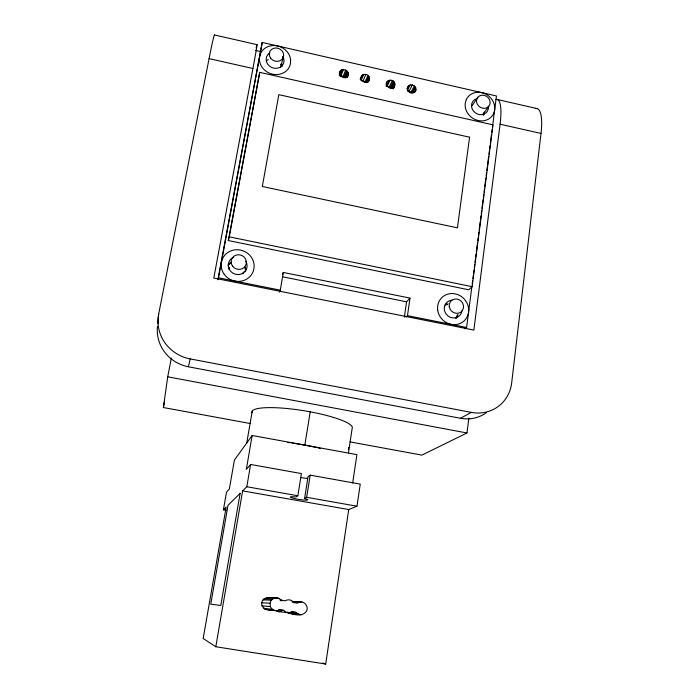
<?xml version="1.0" encoding="UTF-8"?>
<svg xmlns="http://www.w3.org/2000/svg" width="699" height="699" viewBox="0 0 699 699"><rect width="100%" height="100%" fill="white"/><g stroke="black" fill="none" stroke-linecap="round" stroke-linejoin="round"><path stroke-width="1.05" d="M214.541 35.334A45.671 1.136 -79.6 0 0 209.097 58.629L158.647 314.166L157.93 323.497L158.332 321.453M361.007 77.44L361.75 80.551L364.616 82.421C370.225 83.967 371.213 75.125 365.9 74.409L363.655 74.452L361.837 75.553L360.23 79.232M535.46 108.572A43.985 11.568 -75.2 0 1 541.009 133.439L511.677 382.895A37.763 35.291 52 0 1 471.292 412.384L460.492 418.282L188.415 366.783A37.825 36.409 14.4 0 1 157.485 326.337M350.05 441.89L421.925 455.119L466.976 432.978L468.854 418.089M495.836 99.529A44.177 10.057 -75.8 0 1 500.073 124.212L473.87 330.077L213.807 278.036L252.924 68.511A45.435 0.594 -79 0 0 256.874 44.998M464.949 328.827L466.6 327.49L471.921 286.214M472.201 284.056L472.62 280.806M472.9 278.648L473.319 275.397M473.599 273.23L474.018 269.989M474.298 267.822L474.717 264.58M474.997 262.413L475.416 259.172M475.687 257.005L476.106 253.754M476.386 251.596L477.504 242.937M477.784 240.771L478.203 237.529M478.483 235.362L478.902 232.12M479.182 229.954L480.3 221.303M480.571 219.137L480.991 215.886M481.27 213.728L481.69 210.478M481.969 208.319L483.088 199.661M483.367 197.494L483.787 194.252M484.066 192.085L484.486 188.844M484.765 186.677L485.875 178.018M486.154 175.86L486.574 172.609M486.854 170.442L487.273 167.201M487.553 165.034L488.671 156.384M488.951 154.217L489.37 150.975M489.649 148.808L490.06 145.558M490.34 143.4L491.458 134.741M491.738 132.574L492.157 129.332M492.437 127.166L496.456 95.981L262.221 42.421L217.861 279.757M472.14 286.686L493.005 124.868L259.705 72.347L228.32 240.543L468.767 289.788L472.14 286.686L229.281 236.839L228.32 240.543M250.277 423.524L163.383 407.534L167.725 376.813L171.334 358.08M404.372 317.136L406.565 301.819L409.99 298.097L283.331 272.461L282.579 274.104M406.128 317.066L407.491 315.651L409.99 298.097M348.722 509.554L325.699 664.05L215.799 646.741L242.632 490.873L348.722 509.554L356.988 506.207L360.247 484.119L310.173 475.145L308.049 476.613L304.572 498.527A8.86 0.996 9.1 0 1 304.834 500.1A8.86 0.996 9.1 0 1 291.605 497.767A8.86 0.996 9.1 0 1 295.86 496.989L297.844 495.757L301.4 473.572L250.626 464.468L246.319 469.413L252.164 435.494L356.901 454.63L352.672 483.018M348.478 452.821L352.34 427.185A50.87 9.358 9.2 0 0 298.962 409.964A50.87 9.358 9.2 0 0 252.077 412.733M348.399 449.571L348.722 447.456M394.655 86.16C396.63 74.54 378.526 82.779 390.059 88.188L392.288 88.135L394.655 86.16L393.327 88.79M304.572 498.527L306.66 497.312L310.173 475.145M304.851 445.123L310.199 411.825M347.246 77.362C352.348 71.219 340.361 65.697 339.233 73.395M246.73 443.026L252.252 411.108M279.373 292.13L280.29 290.181L283.331 272.461M242.632 490.873L246.808 486.749L250.626 464.468M226.581 510.401L223.392 509.851L226.493 492.21L229.359 488.916L234.401 460.091L252.164 435.494M229.281 236.839L259.705 72.347M262.221 42.421L218.516 277.809L280.29 290.181M163.383 407.534L164.615 401.121M188.415 366.783L190.189 358.91A39.118 37.58 15 0 1 158.647 314.166M280.552 67.401L283.576 56.287M339.941 71.578C337.661 76.305 345.629 80.21 347.98 75.562M339.478 73.439L340.535 70.713M339.233 75.492L341.365 70.04M340.23 75.064L342.37 69.603M339.88 75.973L340.972 75.815L343.48 69.446M347.49 71.429L344.939 77.781L343.192 76.313L345.725 69.952M344.161 76.942L346.704 70.59M345.848 77.851L348.041 72.416M346.853 77.1L348.32 73.482M360.282 79.144L361.837 75.553M360.71 79.38L362.659 74.88M360.911 80.743L363.655 74.452M361.654 80.735L363.131 80.7L365.9 74.409M297.005 613.329L296.184 612.429L291.876 611.73L290.828 612.324A6.466 6.256 -85.2 0 1 284.642 611.31L283.82 610.419L279.504 609.711C276.297 611.975 271.684 610.183 270.356 606.583L270.041 603.246C270.679 598.126 277.957 595.871 281.042 600.135L285.349 600.843L286.398 600.258A6.466 6.256 -85.2 0 1 292.566 601.271L293.388 602.162L297.687 602.861C302.623 599.331 309.22 605.622 306.634 610.926C302.737 617.497 292.689 614.57 286.966 612.193L297.005 613.329L299.95 614.683M275.214 610.655L265.043 609.24L261.968 605.867L261.679 602.739C262.92 596.186 270.81 597.662 275.633 597.837M368.757 76.27L365.961 82.543L365.175 81.713L367.971 75.431M366.905 82.622L369.317 77.257M368.303 82.045L369.5 79.371M416.01 89.935L414.341 92.478L411.143 92.967C405.839 92.277 406.783 83.487 412.331 84.981L414.385 85.994L415.73 87.812L416.01 89.935L414.568 92.539M386.407 83.111L387.263 81.337M386.346 84.212L388.076 80.665M386.023 86.44L389.063 80.236M390.156 80.07L387.106 86.274L389.299 86.772L391.038 88.231L394.14 82.045M389.299 86.772L392.375 80.577M390.26 87.401L393.354 81.206M392.034 88.319L394.69 83.032M392.751 88.493L394.979 84.09M393.196 88.782L394.079 87.025M406.94 88.756L408.338 86.134M407.272 88.965L409.142 85.461M407.307 90.285L410.121 85.025M407.561 91.141L409.02 91.115L412.331 84.981M415.171 86.833L411.833 92.941L411.047 92.119L414.385 85.994M412.856 93.037L415.73 87.812M472.078 105.68L477.88 97.205M482.799 114.627L488.793 106.3A7.104 6.317 36.4 0 0 484.162 95.335A7.104 6.317 36.4 0 0 477.033 103.644A7.104 6.317 36.4 0 0 488.793 106.3M223.392 509.851L226.17 507.107L203.173 638.502L215.799 646.741M277.267 597.881L266.931 597.671M276.856 598.318L278.831 598.361M266.52 609.685L276.848 610.699M289.736 613.469L301.584 614.727M264.073 598.79L272.593 599.026M262.946 599.873L271.395 600.188M280.185 600.642L282.247 600.721M292.654 601.551L301.942 601.935M292.138 601.551L300.317 601.891M293.082 601.961L298.29 602.189M292.654 602.014L298.726 602.276M293.659 602.678L297.687 602.861M261.679 602.739L270.041 603.246M261.968 605.867L270.356 606.583M263.741 608.41L272.243 609.292M278.7 609.886L283.82 610.419M291.195 611.896L296.184 612.429M265.043 609.24L273.641 610.175M278.141 611.581L287.604 612.674M288.268 613.014L298.386 614.211M246.808 486.749L297.844 495.757M306.66 497.312L356.988 506.207M167.725 376.813L466.976 432.978M190.189 358.91L471.292 412.384M407.491 315.651L466.6 327.49M282.536 276.787L406.565 301.819M209.097 58.629L252.924 68.511M500.073 124.212L541.009 133.439M255.598 50.442L260.902 51.647M340.972 75.815L343.192 76.313M214.462 34.95L257.022 44.666M497.216 99.485L537.033 108.581M322.711 662.958L325.699 664.05M363.131 80.7L365.175 81.713M409.02 91.115L411.047 92.119M280.622 64.247A8.947 8.056 23.4 0 1 281.286 65.575M228.092 265.856A9.34 8.869 21.3 0 1 230.81 263.095M244.842 267.804A9.34 8.869 21.3 0 1 245.384 271.649M228.826 269.098A7.479 7.095 21.3 0 1 229.403 267.341M243.453 272.051A7.479 7.095 21.3 0 1 242.876 273.807M483.35 113.282A8.668 7.741 36.4 0 1 483.367 115.379M445.071 305.026A9.078 8.467 45.3 0 1 447.281 304.598M457.12 315.1A9.078 8.467 45.3 0 1 455.827 318.569M256.157 47.925A45.435 0.594 -79 0 1 256.585 46.09M486.53 412.585A36.549 34.268 52.3 0 1 460.492 418.282M245.821 261.269A9.489 8.991 21.5 0 1 242.169 273.65A9.489 8.991 21.5 0 1 229.263 269.316A9.489 8.991 21.5 0 1 233.693 257.188M461.969 310.854A9.218 8.58 45.2 0 1 452.769 317.931A9.218 8.58 45.2 0 1 444.249 308.836A9.218 8.58 45.2 0 1 451.991 300.194M488.365 106.309A8.799 7.838 36.4 0 1 481.864 114.671A8.799 7.838 36.4 0 1 471.912 108.17A8.799 7.838 36.4 0 1 476.701 98.681M282.754 56.374A9.078 8.161 23.5 0 1 279.827 67.392A9.078 8.161 23.5 0 1 267.63 64.107A9.078 8.161 23.5 0 1 269.875 52.906M228.328 265.008A9.367 8.886 21.3 0 1 231.046 262.247M245.122 266.966A9.367 8.886 21.3 0 1 245.559 271.588M266.564 60.865A8.973 8.073 23.4 0 1 268.25 59.529M281.645 64.282A8.973 8.073 23.4 0 1 282.16 66.405M445.84 304.301A9.104 8.484 45.3 0 1 448.059 303.873M457.915 314.401A9.104 8.484 45.3 0 1 456.622 317.879M484.18 112.137A8.694 7.759 36.4 0 1 484.189 114.234M287.866 442.476A51.219 7.899 9.2 0 1 289.971 442.755M292.068 443.044A51.219 7.899 9.2 0 1 317.119 447.622M318.08 447.841A51.219 7.899 9.2 0 1 320.325 448.365M307.656 478.431A8.816 1.171 9.1 0 1 301.225 477.627M280.063 599.611A6.055 5.872 -83.5 0 1 281.522 600.065M281.173 611.249A6.055 5.872 -83.5 0 1 276.673 611.127M290.609 59.747L290.478 63.513A15.894 14.277 23.5 0 1 272.47 74.181A15.894 14.277 23.5 0 1 259.609 56.514L260.814 52.975A15.894 14.277 23.5 0 1 277.617 45.942A15.894 14.277 23.5 0 1 290.609 59.747M469.579 137.205L457.434 227.839L262.317 186.502L278.814 94.662L469.579 137.205M240.15 493.319L220.797 605.43L210.74 604.207L228.023 505.281L240.15 493.319M466.25 99.686L465.254 103.181A15.395 13.709 36.4 0 0 478.107 120.499A15.395 13.709 36.4 0 0 494.674 109.857L494.639 106.143A15.395 13.709 36.4 0 0 481.812 92.635A15.395 13.709 36.4 0 0 466.25 99.686M270.583 58.139A7.34 6.588 23.6 0 0 283.034 57.921A7.34 6.588 23.6 0 0 275.738 47.969A7.34 6.588 23.6 0 0 270.583 58.139M232.522 266.066A7.672 7.261 21.6 0 0 245.655 265.384A7.672 7.261 21.6 0 0 238.044 254.759A7.672 7.261 21.6 0 0 232.522 266.066M449.256 306.59A7.453 6.929 45.2 0 0 460.781 312.147A7.453 6.929 45.2 0 0 459.112 299.714A7.453 6.929 45.2 0 0 449.256 306.59M224.204 274.261A16.61 15.736 21.5 0 0 252.645 272.697A16.61 15.736 21.5 0 0 236.105 249.735A16.61 15.736 21.5 0 0 224.204 274.261M437.688 310.111A16.129 15.02 45.2 0 0 462.659 322.09A16.129 15.02 45.2 0 0 459.016 295.144A16.129 15.02 45.2 0 0 437.688 310.111"/></g></svg>
